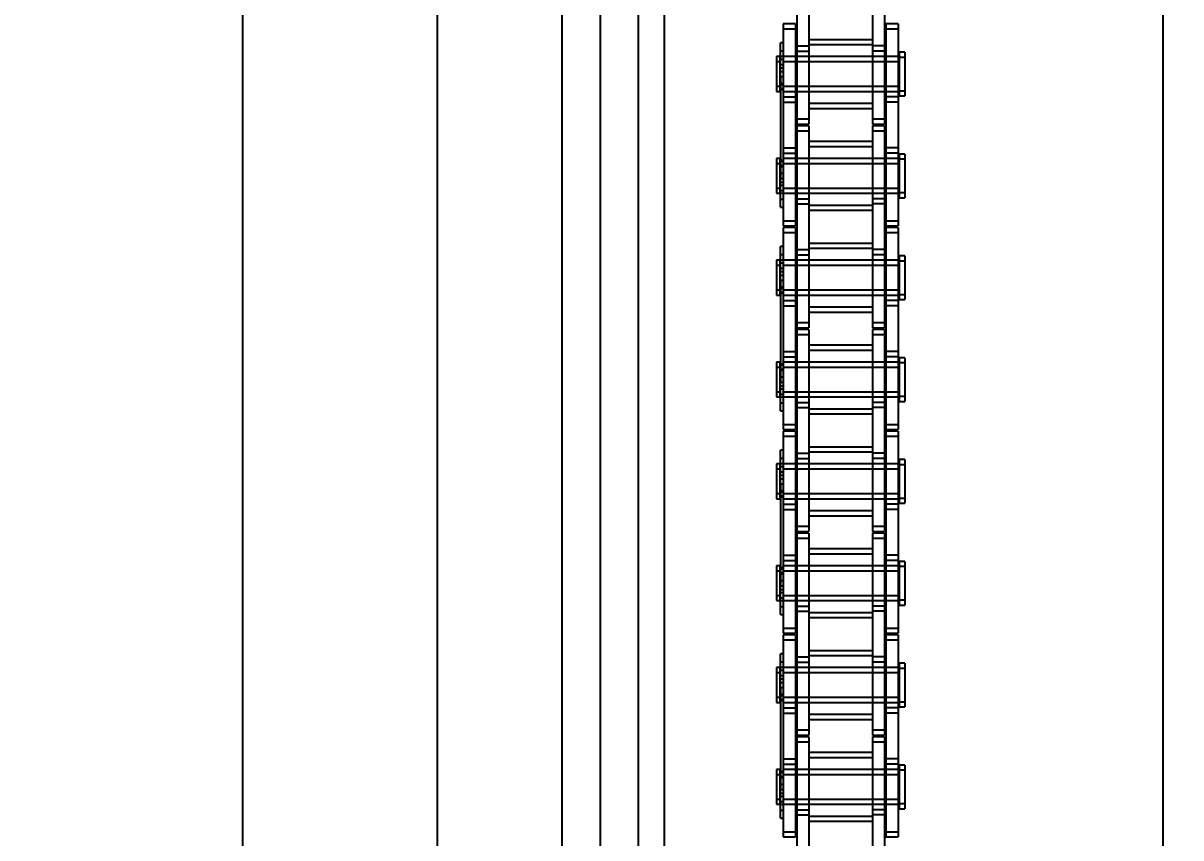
# Model space of a CAD drawing. Header units: metres. Extents: x 0 to 63075, y 0 to 44550.
# Drawn here: x 13701.7 to 13846.2, y 27918.8 to 28020.4 of the extents above; entities that cross this region are included whole.
import ezdxf

# ---------------------------------------------------------------- set-up
doc = ezdxf.new("R2010")
doc.units = ezdxf.units.M
doc.header["$LTSCALE"] = 75
doc.linetypes.add('HIDDEN2', pattern=[4.7625, 3.175, -1.5875])
for name, color, linetype in [('18_COTAS', 7, 'Continuous'), ('SDM', 7, 'Continuous'), ('SL1', 8, 'Continuous'), ('SL4', 4, 'Continuous'), ('ST1', 7, 'HIDDEN2')]:
    doc.layers.add(name, color=color, linetype=linetype)
doc.styles.add('ROMANS', font='ROMANS.SHX')
doc.dimstyles.new('75___1-75', dxfattribs={"dimscale": 75, "dimtxt": 2.5, "dimasz": 2, "dimexe": 1.5, "dimexo": 1, "dimgap": 0.5, "dimtad": 1, "dimdec": 0, "dimzin": 12, "dimtxsty": 'ROMANS', "dimcen": 0, "dimclrd": 256, "dimclre": 256, "dimclrt": 3, "dimazin": 3, "dimtfac": 1, "dimtdec": 0, "dimtmove": 0, "dimatfit": 0, "dimfxl": 1, "dimlwd": -1, "dimlwe": -1, "dimarcsym": 0})

# ---------------------------------------------------------------- blocks, each defined once
blk = doc.blocks.new('A$C1d93b9d1')
at = {"layer": 'SL1'}
for p, q in [((5469.58, 3750), (5469.58, 2300.5)), ((5469.58, 3750), (5469.58, 2300.5)), ((5493.88, 3750), (5493.88, 2300.5)), ((5493.88, 3750), (5493.88, 2300.5))]:
    blk.add_line(p, q, dxfattribs=at)
blk = doc.blocks.new('*D27')
at = {"layer": '18_COTAS', "transparency": 16777216}
for p, q in [((12131.24, 27878.33), (12131.24, 30705.37)), ((13913.74, 30509.57), (13913.74, 30705.37)), ((11981.24, 30592.87), (11122.31, 30592.87)), ((13913.74, 30592.87), (12131.24, 30592.87)), ((14063.74, 30592.87), (14213.74, 30592.87))]:
    blk.add_line(p, q, dxfattribs=at)
for points in [[(11981.24, 30617.87), (11981.24, 30567.87), (12131.24, 30592.87)], [(14063.74, 30617.87), (14063.74, 30567.87), (13913.74, 30592.87)]]:
    blk.add_solid(points, dxfattribs=at)
at = {"layer": 'Defpoints', "color": 0, "transparency": 16777216}
for p in [(13913.74, 30592.87), (13913.74, 30434.57), (12131.24, 27803.33)]:
    blk.add_point(p, dxfattribs=at)
at = {"layer": '18_COTAS', "color": 3, "transparency": 16777216, "insert": (11476.78, 30724.12), "char_height": 187.5, "attachment_point": 5, "style": 'ROMANS'}
blk.add_mtext('1782', dxfattribs=at)
blk = doc.blocks.new('A$C429c7d53')
at = {"layer": 'SL4'}
for p, q in [((48.23, 1004.76), (48.23, 54.76)), ((57.76, 215), (57.76, 1004.76)), ((123.23, 215.01), (123.23, 1004.76))]:
    blk.add_line(p, q, dxfattribs=at)
at = {"layer": 'ST1'}
for p, q in [((53, 1004.76), (53, 4.76)), ((57.76, 215), (57.76, 1004.76)), ((61, 1004.76), (61, 4.76)), ((77.52, 933.16), (77.52, 926.81)), ((79.03, 933.16), (79.03, 926.81)), ((86.96, 933.16), (86.96, 926.81)), ((88.49, 933.16), (88.49, 926.81)), ((75.84, 930.21), (75.84, 929.56)), ((77.36, 930.21), (75.84, 930.21)), ((75.84, 929.56), (75.84, 920.46)), ((77.36, 929.56), (75.84, 929.56)), ((77.36, 930.21), (77.36, 929.56)), ((77.36, 929.56), (77.36, 920.46)), ((88.64, 930.21), (88.64, 929.56)), ((90.16, 930.21), (88.64, 930.21)), ((88.64, 929.56), (88.64, 920.46)), ((90.16, 929.56), (88.64, 929.56)), ((90.16, 930.21), (90.16, 929.56)), ((90.16, 929.56), (90.16, 920.46)), ((75.51, 926.87), (75.51, 927.84)), ((75.84, 927.84), (75.51, 927.84)), ((77.52, 927.47), (79.03, 927.47)), ((86.96, 928.25), (79.03, 928.25)), ((86.96, 927.6), (79.03, 927.6)), ((88.49, 927.47), (86.96, 927.47)), ((75, 926.14), (75, 925.48)), ((75.47, 926.14), (75, 926.14)), ((75.47, 925.48), (75.47, 926.14)), ((75.51, 926.87), (75.84, 926.87)), ((75.51, 923.64), (75.51, 926.87)), ((77.36, 926.14), (75.51, 926.14)), ((90.34, 926.14), (75.84, 926.14)), ((77.52, 926.81), (79.03, 926.81)), ((77.52, 926.81), (77.52, 917.72)), ((79.03, 926.14), (77.52, 926.14)), ((86.96, 926.14), (79.03, 926.14)), ((79.03, 926.81), (79.03, 917.72)), ((88.49, 926.81), (86.96, 926.81)), ((86.96, 926.81), (86.96, 917.72)), ((88.49, 926.14), (86.96, 926.14)), ((88.49, 926.81), (88.49, 917.72)), ((90.16, 926.14), (88.64, 926.14)), ((90.34, 926.03), (90.34, 926.69)), ((91, 926.69), (90.34, 926.69)), ((90.34, 921.24), (90.34, 926.03)), ((91, 926.03), (90.34, 926.03)), ((91, 926.69), (91, 926.03)), ((91, 926.03), (91, 921.24)), ((75, 925.48), (75, 921.79)), ((75.47, 925.48), (75, 925.48)), ((75.84, 925.77), (75.47, 925.77)), ((75.47, 921.79), (75.47, 925.48)), ((75.84, 925.11), (75.47, 925.11)), ((75.51, 924.74), (75.84, 924.74)), ((77.36, 925.48), (75.84, 925.48)), ((90.34, 925.48), (75.84, 925.48)), ((79.03, 925.48), (77.52, 925.48)), ((86.96, 925.48), (79.03, 925.48)), ((88.49, 925.48), (86.96, 925.48)), ((90.16, 925.48), (88.64, 925.48)), ((75.51, 924.29), (75.84, 924.29)), ((75.51, 923.64), (75.84, 923.64)), ((75.51, 923.64), (75.51, 910.94)), ((75, 922.45), (75.47, 922.45)), ((75, 921.79), (75.47, 921.79)), ((75.47, 922.82), (75.84, 922.82)), ((75.47, 922.16), (75.84, 922.16)), ((75.51, 922.67), (75.84, 922.67)), ((75.51, 922.02), (75.84, 922.02)), ((75.84, 922.45), (77.36, 922.45)), ((75.84, 922.45), (90.34, 922.45)), ((75.84, 921.79), (77.36, 921.79)), ((75.84, 921.79), (90.34, 921.79)), ((77.52, 922.45), (79.03, 922.45)), ((77.52, 921.79), (79.03, 921.79)), ((79.03, 922.45), (86.96, 922.45)), ((79.03, 921.79), (86.96, 921.79)), ((86.96, 922.45), (88.49, 922.45)), ((86.96, 921.79), (88.49, 921.79)), ((88.64, 922.45), (90.16, 922.45)), ((88.64, 921.79), (90.16, 921.79)), ((90.34, 921.89), (91, 921.89)), ((75.84, 921.12), (77.36, 921.12)), ((75.84, 920.46), (77.36, 920.46)), ((75.84, 920.46), (75.84, 914.11)), ((77.36, 920.46), (77.36, 914.11)), ((79.03, 920.33), (86.96, 920.33)), ((90.16, 921.12), (88.64, 921.12)), ((90.16, 920.46), (88.64, 920.46)), ((88.64, 920.46), (88.64, 914.11)), ((90.16, 920.46), (90.16, 914.11)), ((90.34, 921.24), (91, 921.24)), ((79.03, 919.68), (86.96, 919.68)), ((77.52, 918.37), (79.03, 918.37)), ((77.52, 917.72), (79.03, 917.72)), ((77.52, 917.51), (77.52, 916.86)), ((79.03, 917.51), (77.52, 917.51)), ((79.03, 917.51), (79.03, 916.86)), ((86.96, 918.37), (88.49, 918.37)), ((86.96, 917.72), (88.49, 917.72)), ((86.96, 917.51), (86.96, 916.86)), ((88.49, 917.51), (86.96, 917.51)), ((88.49, 917.51), (88.49, 916.86)), ((77.52, 916.86), (77.52, 907.76)), ((79.03, 916.86), (77.52, 916.86)), ((79.03, 916.86), (79.03, 907.76)), ((86.96, 916.86), (86.96, 907.76)), ((88.49, 916.86), (86.96, 916.86)), ((88.49, 916.86), (88.49, 907.76)), ((75.84, 914.77), (77.36, 914.77)), ((86.96, 915.55), (79.03, 915.55)), ((86.96, 914.9), (79.03, 914.9)), ((90.16, 914.77), (88.64, 914.77)), ((75, 913.44), (75, 912.78)), ((75.47, 913.44), (75, 913.44)), ((75.47, 912.78), (75.47, 913.44)), ((75.84, 913.07), (75.47, 913.07)), ((75.51, 913.21), (75.84, 913.21)), ((75.84, 914.11), (77.36, 914.11)), ((75.84, 914.11), (75.84, 905.02)), ((77.36, 913.44), (75.84, 913.44)), ((90.34, 913.44), (75.84, 913.44)), ((77.36, 914.11), (77.36, 905.02)), ((79.03, 913.44), (77.52, 913.44)), ((86.96, 913.44), (79.03, 913.44)), ((88.49, 913.44), (86.96, 913.44)), ((90.16, 914.11), (88.64, 914.11)), ((88.64, 914.11), (88.64, 905.02)), ((90.16, 913.44), (88.64, 913.44)), ((90.16, 914.11), (90.16, 905.02)), ((90.34, 913.33), (90.34, 913.99)), ((91, 913.99), (90.34, 913.99)), ((90.34, 908.54), (90.34, 913.33)), ((91, 913.33), (90.34, 913.33)), ((91, 913.99), (91, 913.33)), ((91, 913.33), (91, 908.54)), ((75, 912.78), (75, 909.09)), ((75.47, 912.78), (75, 912.78)), ((75.47, 909.09), (75.47, 912.78)), ((75.84, 912.41), (75.47, 912.41)), ((75.51, 912.56), (75.84, 912.56)), ((75.51, 911.59), (75.84, 911.59)), ((77.36, 912.78), (75.84, 912.78)), ((90.34, 912.78), (75.84, 912.78)), ((79.03, 912.78), (77.52, 912.78)), ((86.96, 912.78), (79.03, 912.78)), ((88.49, 912.78), (86.96, 912.78)), ((90.16, 912.78), (88.64, 912.78)), ((75.47, 910.12), (75.84, 910.12)), ((75.51, 910.94), (75.84, 910.94)), ((75.51, 907.38), (75.51, 910.94)), ((75.51, 910.48), (75.84, 910.48)), ((75, 909.75), (75.47, 909.75)), ((75, 909.09), (75.47, 909.09)), ((75.47, 909.46), (75.84, 909.46)), ((75.51, 909.09), (77.36, 909.09)), ((75.84, 909.75), (77.36, 909.75)), ((75.84, 909.75), (90.34, 909.75)), ((75.84, 909.09), (90.34, 909.09)), ((77.52, 909.75), (79.03, 909.75)), ((77.52, 909.09), (79.03, 909.09)), ((79.03, 909.75), (86.96, 909.75)), ((79.03, 909.09), (86.96, 909.09)), ((86.96, 909.75), (88.49, 909.75)), ((86.96, 909.09), (88.49, 909.09)), ((88.64, 909.75), (90.16, 909.75)), ((88.64, 909.09), (90.16, 909.09)), ((90.34, 909.19), (91, 909.19)), ((75.51, 908.36), (75.84, 908.36)), ((75.51, 907.38), (75.84, 907.38)), ((77.52, 908.42), (79.03, 908.42)), ((77.52, 907.76), (79.03, 907.76)), ((77.52, 907.76), (77.52, 901.41)), ((79.03, 907.63), (86.96, 907.63)), ((79.03, 907.76), (79.03, 901.41)), ((88.49, 908.42), (86.96, 908.42)), ((88.49, 907.76), (86.96, 907.76)), ((86.96, 907.76), (86.96, 901.41)), ((88.49, 907.76), (88.49, 901.41)), ((90.34, 908.54), (91, 908.54)), ((79.03, 906.98), (86.96, 906.98)), ((75.84, 905.67), (77.36, 905.67)), ((75.84, 905.02), (77.36, 905.02)), ((75.84, 904.81), (75.84, 904.16)), ((77.36, 904.81), (75.84, 904.81)), ((77.36, 904.81), (77.36, 904.16)), ((88.64, 905.67), (90.16, 905.67)), ((88.64, 905.02), (90.16, 905.02)), ((88.64, 904.81), (88.64, 904.16)), ((90.16, 904.81), (88.64, 904.81)), ((90.16, 904.81), (90.16, 904.16)), ((75.84, 904.16), (75.84, 895.06)), ((77.36, 904.16), (75.84, 904.16)), ((77.36, 904.16), (77.36, 895.06)), ((86.96, 902.85), (79.03, 902.85)), ((88.64, 904.16), (88.64, 895.06)), ((90.16, 904.16), (88.64, 904.16)), ((90.16, 904.16), (90.16, 895.06)), ((75.51, 901.47), (75.51, 902.44)), ((75.84, 902.44), (75.51, 902.44)), ((75.51, 901.47), (75.84, 901.47)), ((75.51, 898.24), (75.51, 901.47)), ((77.52, 902.07), (79.03, 902.07)), ((77.52, 901.41), (79.03, 901.41)), ((77.52, 901.41), (77.52, 892.32)), ((86.96, 902.2), (79.03, 902.2)), ((79.03, 901.41), (79.03, 892.32)), ((88.49, 902.07), (86.96, 902.07)), ((88.49, 901.41), (86.96, 901.41)), ((86.96, 901.41), (86.96, 892.32)), ((88.49, 901.41), (88.49, 892.32)), ((75, 900.74), (75, 900.08)), ((75.47, 900.74), (75, 900.74)), ((75, 900.08), (75, 896.39)), ((75.47, 900.08), (75, 900.08)), ((75.47, 900.08), (75.47, 900.74)), ((75.84, 900.37), (75.47, 900.37)), ((75.47, 896.39), (75.47, 900.08)), ((77.36, 900.74), (75.51, 900.74)), ((90.34, 900.74), (75.84, 900.74)), ((77.36, 900.08), (75.84, 900.08)), ((90.34, 900.08), (75.84, 900.08)), ((79.03, 900.74), (77.52, 900.74)), ((79.03, 900.08), (77.52, 900.08)), ((86.96, 900.74), (79.03, 900.74)), ((86.96, 900.08), (79.03, 900.08)), ((88.49, 900.74), (86.96, 900.74)), ((88.49, 900.08), (86.96, 900.08)), ((90.16, 900.74), (88.64, 900.74)), ((90.16, 900.08), (88.64, 900.08)), ((90.34, 900.63), (90.34, 901.29)), ((91, 901.29), (90.34, 901.29)), ((90.34, 895.84), (90.34, 900.63)), ((91, 900.63), (90.34, 900.63)), ((91, 901.29), (91, 900.63)), ((91, 900.63), (91, 895.84)), ((75.84, 899.71), (75.47, 899.71)), ((75.51, 899.34), (75.84, 899.34)), ((75.51, 898.89), (75.84, 898.89)), ((75, 897.05), (75.47, 897.05)), ((75.47, 897.42), (75.84, 897.42)), ((75.51, 898.24), (75.84, 898.24)), ((75.51, 898.24), (75.51, 885.54)), ((75.51, 897.27), (75.84, 897.27)), ((75.84, 897.05), (77.36, 897.05)), ((75.84, 897.05), (90.34, 897.05)), ((77.52, 897.05), (79.03, 897.05)), ((79.03, 897.05), (86.96, 897.05)), ((86.96, 897.05), (88.49, 897.05)), ((88.64, 897.05), (90.16, 897.05)), ((75, 896.39), (75.47, 896.39)), ((75.47, 896.76), (75.84, 896.76)), ((75.51, 896.62), (75.84, 896.62)), ((75.84, 896.39), (77.36, 896.39)), ((75.84, 896.39), (90.34, 896.39)), ((75.84, 895.72), (77.36, 895.72)), ((77.52, 896.39), (79.03, 896.39)), ((79.03, 896.39), (86.96, 896.39)), ((86.96, 896.39), (88.49, 896.39)), ((88.64, 896.39), (90.16, 896.39)), ((90.16, 895.72), (88.64, 895.72)), ((90.34, 896.49), (91, 896.49)), ((90.34, 895.84), (91, 895.84)), ((75.84, 895.06), (77.36, 895.06)), ((75.84, 895.06), (75.84, 888.71)), ((77.36, 895.06), (77.36, 888.71)), ((79.03, 894.93), (86.96, 894.93)), ((79.03, 894.28), (86.96, 894.28)), ((90.16, 895.06), (88.64, 895.06)), ((88.64, 895.06), (88.64, 888.71)), ((90.16, 895.06), (90.16, 888.71)), ((77.52, 892.97), (79.03, 892.97)), ((86.96, 892.97), (88.49, 892.97)), ((77.52, 892.32), (79.03, 892.32)), ((77.52, 892.11), (77.52, 891.46)), ((79.03, 892.11), (77.52, 892.11)), ((77.52, 891.46), (77.52, 882.36)), ((79.03, 891.46), (77.52, 891.46)), ((79.03, 892.11), (79.03, 891.46)), ((79.03, 891.46), (79.03, 882.36)), ((86.96, 892.32), (88.49, 892.32)), ((86.96, 892.11), (86.96, 891.46)), ((88.49, 892.11), (86.96, 892.11)), ((86.96, 891.46), (86.96, 882.36)), ((88.49, 891.46), (86.96, 891.46)), ((88.49, 892.11), (88.49, 891.46)), ((88.49, 891.46), (88.49, 882.36)), ((86.96, 890.15), (79.03, 890.15)), ((75.84, 889.37), (77.36, 889.37)), ((75.84, 888.71), (77.36, 888.71)), ((75.84, 888.71), (75.84, 879.62)), ((77.36, 888.71), (77.36, 879.62)), ((86.96, 889.5), (79.03, 889.5)), ((90.16, 889.37), (88.64, 889.37)), ((90.16, 888.71), (88.64, 888.71)), ((88.64, 888.71), (88.64, 879.62)), ((90.16, 888.71), (90.16, 879.62)), ((90.34, 887.93), (90.34, 888.59)), ((91, 888.59), (90.34, 888.59)), ((91, 888.59), (91, 887.93)), ((75, 888.04), (75, 887.38)), ((75.47, 888.04), (75, 888.04)), ((75, 887.38), (75, 883.69)), ((75.47, 887.38), (75, 887.38)), ((75.47, 887.38), (75.47, 888.04)), ((75.84, 887.67), (75.47, 887.67)), ((75.47, 883.69), (75.47, 887.38)), ((75.84, 887.01), (75.47, 887.01)), ((75.51, 887.81), (75.84, 887.81)), ((75.51, 887.16), (75.84, 887.16)), ((77.36, 888.04), (75.84, 888.04)), ((90.34, 888.04), (75.84, 888.04)), ((77.36, 887.38), (75.84, 887.38)), ((90.34, 887.38), (75.84, 887.38)), ((79.03, 888.04), (77.52, 888.04)), ((79.03, 887.38), (77.52, 887.38)), ((86.96, 888.04), (79.03, 888.04)), ((86.96, 887.38), (79.03, 887.38)), ((88.49, 888.04), (86.96, 888.04)), ((88.49, 887.38), (86.96, 887.38)), ((90.16, 888.04), (88.64, 888.04)), ((90.16, 887.38), (88.64, 887.38)), ((90.34, 883.14), (90.34, 887.93)), ((91, 887.93), (90.34, 887.93)), ((91, 887.93), (91, 883.14)), ((75.51, 886.19), (75.84, 886.19)), ((75.51, 885.54), (75.84, 885.54)), ((75.51, 881.98), (75.51, 885.54)), ((75, 884.35), (75.47, 884.35)), ((75.47, 884.72), (75.84, 884.72)), ((75.47, 884.06), (75.84, 884.06)), ((75.51, 885.08), (75.84, 885.08)), ((75.84, 884.35), (77.36, 884.35)), ((75.84, 884.35), (90.34, 884.35)), ((77.52, 884.35), (79.03, 884.35)), ((79.03, 884.35), (86.96, 884.35)), ((86.96, 884.35), (88.49, 884.35)), ((88.64, 884.35), (90.16, 884.35)), ((75, 883.69), (75.47, 883.69)), ((75.51, 883.69), (77.36, 883.69)), ((75.51, 882.96), (75.84, 882.96)), ((75.84, 883.69), (90.34, 883.69)), ((77.52, 883.69), (79.03, 883.69)), ((77.52, 883.02), (79.03, 883.02)), ((79.03, 883.69), (86.96, 883.69)), ((86.96, 883.69), (88.49, 883.69)), ((88.49, 883.02), (86.96, 883.02)), ((88.64, 883.69), (90.16, 883.69)), ((90.34, 883.79), (91, 883.79)), ((90.34, 883.14), (91, 883.14)), ((75.51, 881.98), (75.84, 881.98)), ((77.52, 882.36), (79.03, 882.36)), ((77.52, 882.36), (77.52, 876.01)), ((79.03, 882.23), (86.96, 882.23)), ((79.03, 881.58), (86.96, 881.58)), ((79.03, 882.36), (79.03, 876.01)), ((88.49, 882.36), (86.96, 882.36)), ((86.96, 882.36), (86.96, 876.01)), ((88.49, 882.36), (88.49, 876.01)), ((75.84, 880.27), (77.36, 880.27)), ((88.64, 880.27), (90.16, 880.27)), ((75.84, 879.62), (77.36, 879.62)), ((75.84, 879.41), (75.84, 878.76)), ((77.36, 879.41), (75.84, 879.41)), ((75.84, 878.76), (75.84, 869.66)), ((77.36, 878.76), (75.84, 878.76)), ((77.36, 879.41), (77.36, 878.76)), ((77.36, 878.76), (77.36, 869.66)), ((88.64, 879.62), (90.16, 879.62)), ((88.64, 879.41), (88.64, 878.76)), ((90.16, 879.41), (88.64, 879.41)), ((88.64, 878.76), (88.64, 869.66)), ((90.16, 878.76), (88.64, 878.76)), ((90.16, 879.41), (90.16, 878.76)), ((90.16, 878.76), (90.16, 869.66)), ((75.51, 876.07), (75.51, 877.04)), ((75.84, 877.04), (75.51, 877.04)), ((86.96, 877.45), (79.03, 877.45)), ((75.51, 876.07), (75.84, 876.07)), ((75.51, 872.84), (75.51, 876.07)), ((77.52, 876.67), (79.03, 876.67)), ((77.52, 876.01), (79.03, 876.01)), ((77.52, 876.01), (77.52, 866.92)), ((86.96, 876.8), (79.03, 876.8)), ((79.03, 876.01), (79.03, 866.92)), ((88.49, 876.67), (86.96, 876.67)), ((88.49, 876.01), (86.96, 876.01)), ((86.96, 876.01), (86.96, 866.92)), ((88.49, 876.01), (88.49, 866.92)), ((90.34, 875.23), (90.34, 875.89)), ((91, 875.89), (90.34, 875.89)), ((91, 875.89), (91, 875.23)), ((75, 875.34), (75, 874.68)), ((75.47, 875.34), (75, 875.34)), ((75, 874.68), (75, 870.99)), ((75.47, 874.68), (75, 874.68)), ((75.47, 874.68), (75.47, 875.34)), ((75.84, 874.97), (75.47, 874.97)), ((75.47, 870.99), (75.47, 874.68)), ((75.84, 874.31), (75.47, 874.31)), ((77.36, 875.34), (75.51, 875.34)), ((75.51, 873.94), (75.84, 873.94)), ((90.34, 875.34), (75.84, 875.34)), ((77.36, 874.68), (75.84, 874.68)), ((90.34, 874.68), (75.84, 874.68)), ((79.03, 875.34), (77.52, 875.34)), ((79.03, 874.68), (77.52, 874.68)), ((86.96, 875.34), (79.03, 875.34)), ((86.96, 874.68), (79.03, 874.68)), ((88.49, 875.34), (86.96, 875.34)), ((88.49, 874.68), (86.96, 874.68)), ((90.16, 875.34), (88.64, 875.34)), ((90.16, 874.68), (88.64, 874.68)), ((90.34, 870.44), (90.34, 875.23)), ((91, 875.23), (90.34, 875.23)), ((91, 875.23), (91, 870.44)), ((75.51, 873.49), (75.84, 873.49)), ((75.51, 872.84), (75.84, 872.84)), ((75.51, 872.84), (75.51, 860.14)), ((75, 871.65), (75.47, 871.65)), ((75.47, 872.02), (75.84, 872.02)), ((75.47, 871.36), (75.84, 871.36)), ((75.51, 871.87), (75.84, 871.87)), ((75.51, 871.22), (75.84, 871.22)), ((75.84, 871.65), (77.36, 871.65)), ((75.84, 871.65), (90.34, 871.65)), ((77.52, 871.65), (79.03, 871.65)), ((79.03, 871.65), (86.96, 871.65)), ((86.96, 871.65), (88.49, 871.65)), ((88.64, 871.65), (90.16, 871.65)), ((90.34, 871.09), (91, 871.09)), ((75, 870.99), (75.47, 870.99)), ((75.84, 870.99), (77.36, 870.99)), ((75.84, 870.99), (90.34, 870.99)), ((75.84, 870.32), (77.36, 870.32)), ((75.84, 869.66), (77.36, 869.66)), ((75.84, 869.66), (75.84, 863.31)), ((77.36, 869.66), (77.36, 863.31)), ((77.52, 870.99), (79.03, 870.99)), ((79.03, 870.99), (86.96, 870.99)), ((86.96, 870.99), (88.49, 870.99)), ((88.64, 870.99), (90.16, 870.99)), ((90.16, 870.32), (88.64, 870.32)), ((90.16, 869.66), (88.64, 869.66)), ((88.64, 869.66), (88.64, 863.31)), ((90.16, 869.66), (90.16, 863.31)), ((90.34, 870.44), (91, 870.44)), ((79.03, 869.53), (86.96, 869.53)), ((79.03, 868.88), (86.96, 868.88)), ((77.52, 867.57), (79.03, 867.57)), ((77.52, 866.92), (79.03, 866.92)), ((77.52, 866.71), (77.52, 866.06)), ((79.03, 866.71), (77.52, 866.71)), ((79.03, 866.71), (79.03, 866.06)), ((86.96, 867.57), (88.49, 867.57)), ((86.96, 866.92), (88.49, 866.92)), ((86.96, 866.71), (86.96, 866.06)), ((88.49, 866.71), (86.96, 866.71)), ((88.49, 866.71), (88.49, 866.06)), ((77.52, 866.06), (77.52, 856.96)), ((79.03, 866.06), (77.52, 866.06)), ((79.03, 866.06), (79.03, 856.96)), ((86.96, 866.06), (86.96, 856.96)), ((88.49, 866.06), (86.96, 866.06)), ((88.49, 866.06), (88.49, 856.96)), ((75.84, 863.97), (77.36, 863.97)), ((86.96, 864.75), (79.03, 864.75)), ((86.96, 864.1), (79.03, 864.1)), ((90.16, 863.97), (88.64, 863.97)), ((75, 862.64), (75, 861.98)), ((75.47, 862.64), (75, 862.64)), ((75.47, 861.98), (75.47, 862.64)), ((75.51, 862.41), (75.84, 862.41)), ((75.84, 863.31), (77.36, 863.31)), ((75.84, 863.31), (75.84, 854.22)), ((77.36, 862.64), (75.84, 862.64)), ((90.34, 862.64), (75.84, 862.64)), ((77.36, 863.31), (77.36, 854.22)), ((79.03, 862.64), (77.52, 862.64)), ((86.96, 862.64), (79.03, 862.64)), ((88.49, 862.64), (86.96, 862.64)), ((90.16, 863.31), (88.64, 863.31)), ((88.64, 863.31), (88.64, 854.22)), ((90.16, 862.64), (88.64, 862.64)), ((90.16, 863.31), (90.16, 854.22)), ((90.34, 862.53), (90.34, 863.19)), ((91, 863.19), (90.34, 863.19)), ((90.34, 857.74), (90.34, 862.53)), ((91, 862.53), (90.34, 862.53)), ((91, 863.19), (91, 862.53)), ((91, 862.53), (91, 857.74)), ((75, 861.98), (75, 858.29)), ((75.47, 861.98), (75, 861.98)), ((75.84, 862.27), (75.47, 862.27)), ((75.47, 858.29), (75.47, 861.98)), ((75.84, 861.61), (75.47, 861.61)), ((75.51, 861.76), (75.84, 861.76)), ((77.36, 861.98), (75.84, 861.98)), ((90.34, 861.98), (75.84, 861.98)), ((79.03, 861.98), (77.52, 861.98)), ((86.96, 861.98), (79.03, 861.98)), ((88.49, 861.98), (86.96, 861.98)), ((90.16, 861.98), (88.64, 861.98)), ((75.51, 860.79), (75.84, 860.79)), ((75.51, 860.14), (75.84, 860.14)), ((75.51, 856.58), (75.51, 860.14)), ((75.51, 859.68), (75.84, 859.68)), ((75, 858.95), (75.47, 858.95)), ((75, 858.29), (75.47, 858.29)), ((75.47, 859.32), (75.84, 859.32)), ((75.47, 858.66), (75.84, 858.66)), ((75.51, 858.29), (77.36, 858.29)), ((75.84, 858.95), (77.36, 858.95)), ((75.84, 858.95), (90.34, 858.95)), ((75.84, 858.29), (90.34, 858.29)), ((77.52, 858.95), (79.03, 858.95)), ((77.52, 858.29), (79.03, 858.29)), ((79.03, 858.95), (86.96, 858.95)), ((79.03, 858.29), (86.96, 858.29)), ((86.96, 858.95), (88.49, 858.95)), ((86.96, 858.29), (88.49, 858.29)), ((88.64, 858.95), (90.16, 858.95)), ((88.64, 858.29), (90.16, 858.29)), ((90.34, 858.39), (91, 858.39)), ((75.51, 857.56), (75.84, 857.56)), ((77.52, 857.62), (79.03, 857.62)), ((77.52, 856.96), (79.03, 856.96)), ((77.52, 856.96), (77.52, 850.61)), ((79.03, 856.83), (86.96, 856.83)), ((79.03, 856.96), (79.03, 850.61)), ((88.49, 857.62), (86.96, 857.62)), ((88.49, 856.96), (86.96, 856.96)), ((86.96, 856.96), (86.96, 850.61)), ((88.49, 856.96), (88.49, 850.61)), ((90.34, 857.74), (91, 857.74)), ((75.51, 856.58), (75.84, 856.58)), ((79.03, 856.18), (86.96, 856.18)), ((75.84, 854.87), (77.36, 854.87)), ((75.84, 854.22), (77.36, 854.22)), ((75.84, 854.01), (75.84, 853.36)), ((77.36, 854.01), (75.84, 854.01)), ((77.36, 854.01), (77.36, 853.36)), ((88.64, 854.87), (90.16, 854.87)), ((88.64, 854.22), (90.16, 854.22)), ((88.64, 854.01), (88.64, 853.36)), ((90.16, 854.01), (88.64, 854.01)), ((90.16, 854.01), (90.16, 853.36)), ((75.84, 853.36), (75.84, 844.26)), ((77.36, 853.36), (75.84, 853.36)), ((77.36, 853.36), (77.36, 844.26)), ((88.64, 853.36), (88.64, 844.26)), ((90.16, 853.36), (88.64, 853.36)), ((90.16, 853.36), (90.16, 844.26)), ((75.51, 850.67), (75.51, 851.64)), ((75.84, 851.64), (75.51, 851.64)), ((77.52, 851.27), (79.03, 851.27)), ((86.96, 852.05), (79.03, 852.05)), ((86.96, 851.4), (79.03, 851.4)), ((88.49, 851.27), (86.96, 851.27)), ((75, 849.94), (75, 849.28)), ((75.47, 849.94), (75, 849.94)), ((75.47, 849.28), (75.47, 849.94)), ((75.84, 849.57), (75.47, 849.57)), ((75.51, 850.67), (75.84, 850.67)), ((75.51, 847.44), (75.51, 850.67)), ((77.36, 849.94), (75.51, 849.94)), ((90.34, 849.94), (75.84, 849.94)), ((77.52, 850.61), (79.03, 850.61)), ((77.52, 850.61), (77.52, 841.52)), ((79.03, 849.94), (77.52, 849.94)), ((86.96, 849.94), (79.03, 849.94)), ((79.03, 850.61), (79.03, 841.52)), ((88.49, 850.61), (86.96, 850.61)), ((86.96, 850.61), (86.96, 841.52)), ((88.49, 849.94), (86.96, 849.94)), ((88.49, 850.61), (88.49, 841.52)), ((90.16, 849.94), (88.64, 849.94)), ((90.34, 849.84), (90.34, 850.49)), ((91, 850.49), (90.34, 850.49)), ((90.34, 845.04), (90.34, 849.84)), ((91, 849.84), (90.34, 849.84)), ((91, 850.49), (91, 849.84)), ((91, 849.84), (91, 845.04)), ((75, 849.28), (75, 845.59)), ((75.47, 849.28), (75, 849.28)), ((75.47, 845.59), (75.47, 849.28)), ((75.84, 848.91), (75.47, 848.91)), ((75.51, 848.54), (75.84, 848.54)), ((75.51, 848.09), (75.84, 848.09)), ((77.36, 849.28), (75.84, 849.28)), ((90.34, 849.28), (75.84, 849.28)), ((79.03, 849.28), (77.52, 849.28)), ((86.96, 849.28), (79.03, 849.28)), ((88.49, 849.28), (86.96, 849.28)), ((90.16, 849.28), (88.64, 849.28)), ((75.47, 846.62), (75.84, 846.62)), ((75.51, 847.44), (75.84, 847.44)), ((75.51, 847.44), (75.51, 834.74)), ((75, 846.25), (75.47, 846.25)), ((75, 845.59), (75.47, 845.59)), ((75.47, 845.96), (75.84, 845.96)), ((75.51, 846.47), (75.84, 846.47)), ((75.51, 845.82), (75.84, 845.82)), ((75.84, 846.25), (77.36, 846.25)), ((75.84, 846.25), (90.34, 846.25)), ((75.84, 845.59), (77.36, 845.59)), ((75.84, 845.59), (90.34, 845.59)), ((77.52, 846.25), (79.03, 846.25)), ((77.52, 845.59), (79.03, 845.59)), ((79.03, 846.25), (86.96, 846.25)), ((79.03, 845.59), (86.96, 845.59)), ((86.96, 846.25), (88.49, 846.25)), ((86.96, 845.59), (88.49, 845.59)), ((88.64, 846.25), (90.16, 846.25)), ((88.64, 845.59), (90.16, 845.59)), ((90.34, 845.69), (91, 845.69)), ((90.34, 845.04), (91, 845.04)), ((75.84, 844.92), (77.36, 844.92)), ((75.84, 844.26), (77.36, 844.26)), ((75.84, 844.26), (75.84, 837.91)), ((77.36, 844.26), (77.36, 837.91)), ((79.03, 844.13), (86.96, 844.13)), ((90.16, 844.92), (88.64, 844.92)), ((90.16, 844.26), (88.64, 844.26)), ((88.64, 844.26), (88.64, 837.91)), ((90.16, 844.26), (90.16, 837.91)), ((77.52, 842.17), (79.03, 842.17)), ((79.03, 843.48), (86.96, 843.48)), ((86.96, 842.17), (88.49, 842.17)), ((77.52, 841.52), (79.03, 841.52)), ((77.52, 841.31), (77.52, 840.66)), ((79.03, 841.31), (77.52, 841.31)), ((79.03, 841.31), (79.03, 840.66)), ((86.96, 841.52), (88.49, 841.52)), ((86.96, 841.31), (86.96, 840.66)), ((88.49, 841.31), (86.96, 841.31)), ((88.49, 841.31), (88.49, 840.66)), ((77.52, 840.66), (77.52, 831.56)), ((79.03, 840.66), (77.52, 840.66)), ((86.96, 839.35), (79.03, 839.35)), ((79.03, 840.66), (79.03, 831.56)), ((86.96, 840.66), (86.96, 831.56)), ((88.49, 840.66), (86.96, 840.66)), ((88.49, 840.66), (88.49, 831.56)), ((75.84, 838.57), (77.36, 838.57)), ((75.84, 837.91), (77.36, 837.91)), ((75.84, 837.91), (75.84, 828.82)), ((77.36, 837.91), (77.36, 828.82)), ((86.96, 838.7), (79.03, 838.7)), ((90.16, 838.57), (88.64, 838.57)), ((90.16, 837.91), (88.64, 837.91)), ((88.64, 837.91), (88.64, 828.82)), ((90.16, 837.91), (90.16, 828.82)), ((75, 837.24), (75, 836.58)), ((75.47, 837.24), (75, 837.24)), ((75, 836.58), (75, 832.89)), ((75.47, 836.58), (75, 836.58)), ((75.47, 836.58), (75.47, 837.24)), ((75.84, 836.87), (75.47, 836.87)), ((75.47, 832.89), (75.47, 836.58)), ((75.51, 837.01), (75.84, 837.01)), ((77.36, 837.24), (75.84, 837.24)), ((90.34, 837.24), (75.84, 837.24)), ((77.36, 836.58), (75.84, 836.58)), ((90.34, 836.58), (75.84, 836.58)), ((79.03, 837.24), (77.52, 837.24)), ((79.03, 836.58), (77.52, 836.58)), ((86.96, 837.24), (79.03, 837.24)), ((86.96, 836.58), (79.03, 836.58)), ((88.49, 837.24), (86.96, 837.24)), ((88.49, 836.58), (86.96, 836.58)), ((90.16, 837.24), (88.64, 837.24)), ((90.16, 836.58), (88.64, 836.58)), ((90.34, 837.14), (90.34, 837.79)), ((91, 837.79), (90.34, 837.79)), ((90.34, 832.34), (90.34, 837.14)), ((91, 837.14), (90.34, 837.14)), ((91, 837.79), (91, 837.14)), ((91, 837.14), (91, 832.34)), ((75.84, 836.21), (75.47, 836.21)), ((75.51, 836.36), (75.84, 836.36)), ((75.51, 835.39), (75.84, 835.39)), ((75, 833.55), (75.47, 833.55)), ((75.47, 833.92), (75.84, 833.92)), ((75.51, 834.74), (75.84, 834.74)), ((75.51, 831.18), (75.51, 834.74)), ((75.51, 834.28), (75.84, 834.28)), ((75.84, 833.55), (77.36, 833.55)), ((75.84, 833.55), (90.34, 833.55)), ((77.52, 833.55), (79.03, 833.55)), ((79.03, 833.55), (86.96, 833.55)), ((86.96, 833.55), (88.49, 833.55)), ((88.64, 833.55), (90.16, 833.55)), ((75, 832.89), (75.47, 832.89)), ((75.47, 833.26), (75.84, 833.26)), ((75.51, 832.89), (77.36, 832.89)), ((75.51, 832.16), (75.84, 832.16)), ((75.84, 832.89), (90.34, 832.89)), ((77.52, 832.89), (79.03, 832.89)), ((77.52, 832.22), (79.03, 832.22)), ((79.03, 832.89), (86.96, 832.89)), ((86.96, 832.89), (88.49, 832.89)), ((88.49, 832.22), (86.96, 832.22)), ((88.64, 832.89), (90.16, 832.89)), ((90.34, 832.99), (91, 832.99)), ((90.34, 832.34), (91, 832.34)), ((75.51, 831.18), (75.84, 831.18)), ((77.52, 831.56), (79.03, 831.56)), ((77.52, 831.56), (77.52, 825.21)), ((79.03, 831.43), (86.96, 831.43)), ((79.03, 830.78), (86.96, 830.78)), ((79.03, 831.56), (79.03, 825.21)), ((88.49, 831.56), (86.96, 831.56)), ((86.96, 831.56), (86.96, 825.21)), ((88.49, 831.56), (88.49, 825.21)), ((75.84, 829.47), (77.36, 829.47)), ((88.64, 829.47), (90.16, 829.47)), ((75.84, 828.82), (77.36, 828.82)), ((88.64, 828.82), (90.16, 828.82))]:
    blk.add_line(p, q, dxfattribs=at)

msp = doc.modelspace()

# ---------------------------------------------------------------- block references
at = {"layer": 'SDM'}
for name, p in [('A$C1d93b9d1', (8259.51, 24302.83)), ('A$C429c7d53', (13720.74, 27090.07))]:
    msp.add_blockref(name, p, dxfattribs=at)

# ---------------------------------------------------------------- dimensions: what is measured, and where the dimension line sits
at = {"layer": '18_COTAS'}
dim = msp.add_linear_dim(base=(13913.73996451, 30592.87116724), p1=(12131.23996451, 27803.3334565), p2=(13913.73996451, 30434.56595658), dimstyle='75___1-75', dxfattribs=at)
dim.commit()
dim.dimension.update_dxf_attribs({"geometry": '*D27', "text_midpoint": (11476.77567879, 30592.87116724), "dimtype": 160})

doc.saveas('drawing.dxf')
